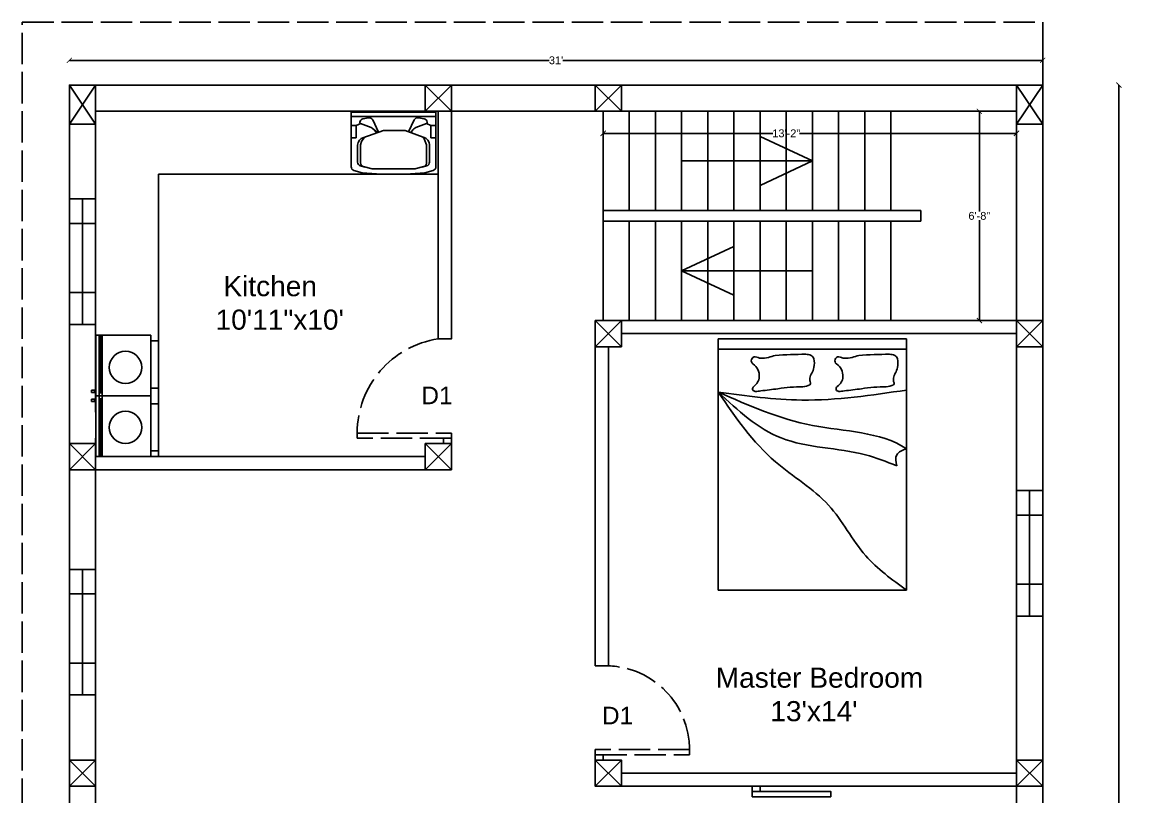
# Model space of a CAD drawing. Header units: inches. Extents: x -19338 to 11623, y -1285 to 3664.
# Drawn here: x 8289.9 to 8715.9, y 2295.4 to 2591.4 of the extents above; entities that cross this region are included whole.
import ezdxf

# ---------------------------------------------------------------- set-up
doc = ezdxf.new("R2010")
doc.units = ezdxf.units.IN
doc.header["$MEASUREMENT"] = 0
doc.linetypes.add('ACAD_ISO02W100', pattern=[15, 12, -3])
doc.layers.get('0').update_dxf_attribs({"color": 18})
for name, color, linetype in [('C', 141, 'Continuous'), ('C1', 10, 'Continuous'), ('D1', 231, 'ACAD_ISO02W100'), ('D2', 31, 'Continuous'), ('W', 70, 'Continuous')]:
    doc.layers.add(name, color=color, linetype=linetype)
doc.layers.add('Dot Line', color=210, linetype='ACAD_ISO02W100', plot=False)
doc.layers.add('Naming', color=50, linetype='Continuous', plot=False)
doc.styles.get("Standard").update_dxf_attribs({"font": 'arial.ttf'})
doc.dimstyles.get("Standard").update_dxf_attribs({"dimtxt": 3, "dimasz": 2, "dimexe": 0.18, "dimexo": 0.0625, "dimgap": 0.09, "dimtad": 0, "dimtih": 1, "dimtoh": 1, "dimdsep": 46, "dimlunit": 3, "dimtxsty": 'Standard', "dimblk": 'ARCHTICK', "dimcen": 0.09, "dimse1": 1, "dimse2": 1, "dimclrd": 2, "dimadec": 0, "dimazin": 0, "dimtfac": 1, "dimtofl": 0, "dimtmove": 0, "dimatfit": 3, "dimfxl": 1, "dimtolj": 1, "dimtzin": 0, "dimarcsym": 0})

# ---------------------------------------------------------------- blocks, each defined once
blk = doc.blocks.new('_ArchTick')
at = {"color": 0, "linetype": 'ByBlock', "const_width": 0.15}
blk.add_lwpolyline([(-0.5, -0.5), (0.5, 0.5)], dxfattribs=at)
blk = doc.blocks.new('*D73')
at = {"color": 2, "lineweight": -2, "transparency": 16777216}
for p, q in [((8511.92, 2548.92), (8576.81, 2548.92)), ((8669.92, 2548.92), (8587.02, 2548.92))]:
    blk.add_line(p, q, dxfattribs=at)
at = {"layer": 'Defpoints', "color": 0, "transparency": 16777216}
for p in [(8511.92, 2557.37), (8669.92, 2557.37), (8511.92, 2548.92)]:
    blk.add_point(p, dxfattribs=at)
at = {"color": 2, "lineweight": -2, "transparency": 16777216, "xscale": 2, "yscale": 2, "zscale": 2, "rotation": 180}
blk.add_blockref('_ArchTick', (8511.92, 2548.92), dxfattribs=at)
at = {"color": 2, "lineweight": -2, "transparency": 16777216, "xscale": 2, "yscale": 2, "zscale": 2}
blk.add_blockref('_ArchTick', (8669.92, 2548.92), dxfattribs=at)
at = {"color": 0, "transparency": 16777216, "insert": (8581.92, 2548.92), "char_height": 3, "attachment_point": 5}
blk.add_mtext('\\A1;13\'-2"', dxfattribs=at)
blk = doc.blocks.new('*D74')
at = {"color": 2, "lineweight": -2, "transparency": 16777216}
for p, q in [((8655.71, 2557.37), (8655.71, 2519)), ((8655.71, 2477.37), (8655.71, 2515.75))]:
    blk.add_line(p, q, dxfattribs=at)
at = {"layer": 'Defpoints', "color": 0, "transparency": 16777216}
for p in [(8511.92, 2557.37), (8511.92, 2477.37), (8655.71, 2477.37)]:
    blk.add_point(p, dxfattribs=at)
at = {"color": 2, "lineweight": -2, "transparency": 16777216, "xscale": 2, "yscale": 2, "zscale": 2}
for p, rotation in [((8655.71, 2557.37), 90), ((8655.71, 2477.37), 270)]:
    blk.add_blockref('_ArchTick', p, dxfattribs=dict(at, rotation=rotation))
at = {"color": 0, "transparency": 16777216, "insert": (8655.71, 2517.37), "char_height": 3, "attachment_point": 5}
blk.add_mtext('\\A1;6\'-8"', dxfattribs=at)
blk = doc.blocks.new('*D75')
at = {"color": 2, "lineweight": -2, "transparency": 16777216}
for p, q in [((8709.07, 2567.37), (8709.07, 2264)), ((8709.07, 1957.37), (8709.07, 2260.75))]:
    blk.add_line(p, q, dxfattribs=at)
at = {"layer": 'Defpoints', "color": 0, "transparency": 16777216}
for p in [(8679.92, 2567.37), (8679.92, 1957.37), (8709.07, 1957.37)]:
    blk.add_point(p, dxfattribs=at)
at = {"color": 2, "lineweight": -2, "transparency": 16777216, "xscale": 2, "yscale": 2, "zscale": 2}
for p, rotation in [((8709.07, 2567.37), 90), ((8709.07, 1957.37), 270)]:
    blk.add_blockref('_ArchTick', p, dxfattribs=dict(at, rotation=rotation))
at = {"color": 0, "transparency": 16777216, "insert": (8709.07, 2262.37), "char_height": 3, "attachment_point": 5}
blk.add_mtext('\\A1;50\'-10"', dxfattribs=at)
blk = doc.blocks.new('A$C214113DD')
for p, q in [((0, 0.41), (0, 0.0482)), ((0, 0.41), (0.5587, 0.41)), ((0, 0.3807), (0.56, 0.3807)), ((0.0777, 0.3654), (0.1156, 0.3722)), ((0.28, 0.3807), (0.0805, 0.3807)), ((0.1219, 0.3725), (0.1156, 0.3722)), ((0.1303, 0.3704), (0.1219, 0.3725)), ((0.1374, 0.3655), (0.1303, 0.3704)), ((0.4275, 0.3693), (0.4209, 0.3637)), ((0.4357, 0.3722), (0.4275, 0.3693)), ((0.4444, 0.3722), (0.4357, 0.3722)), ((0.4823, 0.3654), (0.4444, 0.3722)), ((0.5587, 0.41), (0.5599, 0.0483)), ((0.0029, 0.3204), (0.0329, 0.3204)), ((0.0329, 0.3204), (0.0628, 0.3342)), ((0.0329, 0.3204), (0.0329, 0.2394)), ((0.0587, 0.3493), (0.0572, 0.3427)), ((0.0572, 0.3427), (0.0576, 0.3392)), ((0.0576, 0.3392), (0.0591, 0.3361)), ((0.063, 0.3568), (0.0587, 0.3493)), ((0.0591, 0.3361), (0.0615, 0.3337)), ((0.0615, 0.3337), (0.0625, 0.3331)), ((0.0627, 0.3331), (0.1317, 0.3078)), ((0.0696, 0.3624), (0.063, 0.3568)), ((0.0777, 0.3654), (0.0696, 0.3624)), ((0.1397, 0.304), (0.1317, 0.3078)), ((0.1425, 0.3584), (0.1374, 0.3655)), ((0.174, 0.2749), (0.1397, 0.304)), ((0.1425, 0.3584), (0.1812, 0.2775)), ((0.4175, 0.3584), (0.3797, 0.2794)), ((0.4133, 0.2991), (0.39, 0.2755)), ((0.4133, 0.2991), (0.4071, 0.2928)), ((0.4283, 0.3078), (0.4133, 0.2991)), ((0.4283, 0.3078), (0.4133, 0.2991)), ((0.4209, 0.3637), (0.4175, 0.3584)), ((0.4973, 0.3331), (0.4283, 0.3078)), ((0.4886, 0.3634), (0.4823, 0.3654)), ((0.4957, 0.3583), (0.4886, 0.3634)), ((0.5006, 0.3511), (0.4957, 0.3583)), ((0.5271, 0.3204), (0.4972, 0.3342)), ((0.4975, 0.3331), (0.5002, 0.3352)), ((0.5002, 0.3352), (0.5021, 0.3381)), ((0.5028, 0.3427), (0.5006, 0.3511)), ((0.5021, 0.3381), (0.5028, 0.3415)), ((0.5028, 0.3415), (0.5028, 0.3427)), ((0.5271, 0.3204), (0.5271, 0.2394)), ((0.5571, 0.3204), (0.5271, 0.3204)), ((0.0329, 0.2394), (0.0029, 0.2394)), ((0.0539, 0.2231), (0.0455, 0.2079)), ((0.067, 0.2346), (0.0539, 0.2231)), ((0.0766, 0.2402), (0.067, 0.2346)), ((0.0877, 0.2442), (0.0683, 0.2147)), ((0.213, 0.2888), (0.0766, 0.2402)), ((0.1529, 0.2928), (0.1643, 0.2773)), ((0.3576, 0.2877), (0.213, 0.2888)), ((0.4931, 0.2368), (0.3576, 0.2877)), ((0.4071, 0.2928), (0.3957, 0.2773)), ((0.4816, 0.2325), (0.472, 0.2448)), ((0.498, 0.1938), (0.4816, 0.2325)), ((0.4941, 0.2362), (0.4931, 0.2368)), ((0.507, 0.2246), (0.4941, 0.2362)), ((0.5152, 0.2093), (0.507, 0.2246)), ((0.5271, 0.2394), (0.5571, 0.2394)), ((0.0455, 0.2079), (0.0428, 0.1916)), ((0.0428, 0.1916), (0.0428, 0.1762)), ((0.0428, 0.1762), (0.0428, 0.0781)), ((0.0428, 0.1762), (0.0428, 0.0781)), ((0.0683, 0.2147), (0.0614, 0.1938)), ((0.0614, 0.1938), (0.0614, 0.0734)), ((0.4986, 0.1938), (0.4986, 0.0734)), ((0.5177, 0.192), (0.5152, 0.2093)), ((0.5177, 0.192), (0.5172, 0.1762)), ((0.5172, 0.1762), (0.5172, 0.0781)), ((0.5172, 0.1762), (0.5172, 0.0781)), ((0.0428, 0.0781), (0.0443, 0.0696)), ((0.5162, 0.0713), (0.5172, 0.0781)), ((0.0182, 0.0241), (0.0728, 0.0086)), ((0.0443, 0.0696), (0.0487, 0.062)), ((0.0487, 0.062), (0.0553, 0.0564)), ((0.0553, 0.0564), (0.0617, 0.0538)), ((0.0614, 0.0734), (0.0629, 0.0649)), ((0.0617, 0.0538), (0.09, 0.0465)), ((0.0629, 0.0649), (0.0673, 0.0573)), ((0.0673, 0.0573), (0.0739, 0.0517)), ((0.0728, 0.0086), (0.2006, 0.0001)), ((0.0739, 0.0517), (0.0803, 0.0491)), ((0.0803, 0.0491), (0.1386, 0.0344)), ((0.4214, 0.0344), (0.1357, 0.0344)), ((0.1386, 0.0344), (0.4243, 0.0344)), ((0.2006, 0.0001), (0.2023, 0)), ((0.3577, 0), (0.3594, 0.0001)), ((0.4872, 0.0086), (0.3594, 0.0001)), ((0.4797, 0.0491), (0.4214, 0.0344)), ((0.47, 0.0465), (0.4983, 0.0538)), ((0.4797, 0.0491), (0.4876, 0.0527)), ((0.5418, 0.0241), (0.4872, 0.0086)), ((0.4876, 0.0527), (0.4938, 0.0587)), ((0.4938, 0.0587), (0.4976, 0.0666)), ((0.4976, 0.0666), (0.4986, 0.0734)), ((0.4983, 0.0538), (0.5062, 0.0574)), ((0.5062, 0.0574), (0.5124, 0.0634)), ((0.5124, 0.0634), (0.5162, 0.0713)), ((0.2023, 0), (0.3057, 0)), ((0.3577, 0), (0.2543, 0))]:
    blk.add_line(p, q)
for centre, start, end in [((0.025, 0.0482), 179.86613, 254.10864), ((0.5349, 0.0482), 285.89123, 0.32601)]:
    blk.add_arc(centre, 0.025, start, end)
blk = doc.blocks.new('A$C720672EA')
for p, q in [((732, 854), (702, 854)), ((702, 854), (702, 814)), ((732, 814), (732, 854)), ((818, 854), (818, 814)), ((848, 854), (818, 854)), ((848, 814), (848, 854)), ((0, 97), (0, 797)), ((0, 797), (775, 797)), ((775, 757), (0, 757)), ((775, 717), (0, 717)), ((15, 717), (15, 757)), ((735, 747), (15, 747)), ((735, 737), (15, 737)), ((735, 727), (15, 727)), ((702, 814), (732, 814)), ((712, 814), (712, 797)), ((722, 797), (722, 814)), ((735, 717), (735, 757)), ((775, 797), (775, 97)), ((1551, 797), (775, 797)), ((775, 797), (775, 97)), ((775, 757), (1551, 757)), ((775, 717), (1551, 717)), ((815, 717), (815, 757)), ((815, 747), (1535, 747)), ((815, 737), (1535, 737)), ((815, 727), (1535, 727)), ((818, 814), (848, 814)), ((828, 814), (828, 797)), ((838, 797), (838, 814)), ((1535, 717), (1535, 757)), ((1551, 97), (1551, 797)), ((775, 97), (775, 600)), ((775, 97), (775, 600)), ((775, 97), (0, 97)), ((75, 0), (75, 97)), ((675, 0), (75, 0)), ((675, 0), (675, 97)), ((775, 97), (1551, 97)), ((875, 0), (875, 97)), ((875, 0), (1475, 0)), ((1475, 0), (1475, 97))]:
    blk.add_line(p, q)
blk = doc.blocks.new('*D76')
at = {"color": 2, "lineweight": -2, "transparency": 16777216}
for p, q in [((8307.92, 2576.83), (8491.28, 2576.83)), ((8679.92, 2576.83), (8496.55, 2576.83))]:
    blk.add_line(p, q, dxfattribs=at)
at = {"layer": 'Defpoints', "color": 0, "transparency": 16777216}
for p in [(8679.92, 2576.83), (8307.92, 2567.37), (8679.92, 2567.37)]:
    blk.add_point(p, dxfattribs=at)
at = {"color": 2, "lineweight": -2, "transparency": 16777216, "xscale": 2, "yscale": 2, "zscale": 2, "rotation": 180}
blk.add_blockref('_ArchTick', (8307.92, 2576.83), dxfattribs=at)
at = {"color": 2, "lineweight": -2, "transparency": 16777216, "xscale": 2, "yscale": 2, "zscale": 2}
blk.add_blockref('_ArchTick', (8679.92, 2576.83), dxfattribs=at)
at = {"color": 0, "transparency": 16777216, "insert": (8493.92, 2576.83), "char_height": 3, "attachment_point": 5}
blk.add_mtext("\\A1;31'", dxfattribs=at)

msp = doc.modelspace()

# ---------------------------------------------------------------- linework, layer by layer
for p, q in [((8679.916, 2591.375), (8679.916, 1957.375)), ((8307.916, 2567.375), (8679.916, 2567.375)), ((8307.916, 2080.375), (8307.916, 2567.375)), ((8443.916, 2557.375), (8317.916, 2557.375)), ((8317.916, 2442.375), (8317.916, 2557.375)), ((8508.916, 2557.375), (8453.916, 2557.375)), ((8453.916, 2557.375), (8453.916, 2482.375)), ((8513.916, 2557.375), (8508.916, 2557.375)), ((8511.916, 2557.375), (8511.916, 2477.375)), ((8513.916, 2557.375), (8669.916, 2557.375)), ((8521.916, 2557.375), (8521.916, 2519.375)), ((8531.916, 2557.375), (8531.916, 2519.375)), ((8541.916, 2557.375), (8541.916, 2519.375)), ((8551.916, 2557.375), (8551.916, 2519.375)), ((8561.916, 2557.375), (8561.916, 2519.375)), ((8571.916, 2557.375), (8571.916, 2519.375)), ((8581.916, 2557.375), (8581.916, 2519.375)), ((8591.916, 2557.375), (8591.916, 2519.375)), ((8601.916, 2557.375), (8601.916, 2519.375)), ((8611.916, 2557.375), (8611.916, 2519.375)), ((8621.916, 2557.375), (8621.916, 2519.375)), ((8669.916, 2557.375), (8669.916, 2477.375)), ((8591.916, 2538.375), (8571.916, 2547.726)), ((8541.916, 2538.375), (8591.916, 2538.375)), ((8591.916, 2538.375), (8571.916, 2529.024)), ((8448.916, 2533.375), (8341.916, 2533.375)), ((8341.916, 2425.375), (8341.916, 2533.375)), ((8511.916, 2519.375), (8633.318, 2519.375)), ((8633.318, 2519.375), (8633.318, 2515.375)), ((8511.916, 2515.375), (8633.318, 2515.375)), ((8521.916, 2515.375), (8521.916, 2477.375)), ((8531.916, 2515.375), (8531.916, 2477.375)), ((8541.916, 2515.375), (8541.916, 2477.375)), ((8551.916, 2515.375), (8551.916, 2477.375)), ((8561.916, 2515.375), (8561.916, 2477.375)), ((8571.916, 2515.375), (8571.916, 2477.375)), ((8581.916, 2515.375), (8581.916, 2477.375)), ((8591.916, 2515.375), (8591.916, 2477.375)), ((8601.916, 2515.375), (8601.916, 2477.375)), ((8611.916, 2515.375), (8611.916, 2477.375)), ((8621.916, 2515.375), (8621.916, 2477.375)), ((8541.916, 2496.375), (8561.916, 2505.726)), ((8591.916, 2496.375), (8541.916, 2496.375)), ((8541.916, 2496.375), (8561.916, 2487.024)), ((8508.916, 2477.375), (8669.916, 2477.375)), ((8508.916, 2345.375), (8508.916, 2477.375)), ((8518.916, 2472.375), (8669.916, 2472.375)), ((8669.916, 2304.375), (8669.916, 2472.375)), ((8513.916, 2467.375), (8513.916, 2345.375)), ((8627.916, 2470.375), (8555.916, 2470.375)), ((8555.916, 2374.375), (8555.916, 2470.375)), ((8627.916, 2466.375), (8555.916, 2466.375)), ((8627.916, 2374.375), (8627.916, 2470.375)), ((8317.916, 2090.375), (8317.916, 2432.375)), ((8317.916, 2425.375), (8443.916, 2425.375)), ((8317.916, 2420.375), (8453.916, 2420.375)), ((8627.916, 2374.375), (8555.916, 2374.375)), ((8513.916, 2345.375), (8508.916, 2345.375)), ((8508.916, 2299.375), (8508.916, 2308.375)), ((8518.916, 2304.375), (8669.916, 2304.375)), ((8508.916, 2299.375), (8568.916, 2299.375)), ((8568.916, 2299.375), (8568.916, 2295.375)), ((8571.916, 2299.375), (8669.916, 2299.375)), ((8669.916, 2299.375), (8669.916, 2239.375))]:
    msp.add_line(p, q)
msp.add_lwpolyline([(8448.916, 2557.375), (8448.916, 2471.157), (8448.916, 2470.375), (8453.916, 2470.375), (8453.916, 2482.375)])
for centre in [(8329.363, 2459.468), (8329.363, 2436.536)]:
    msp.add_circle(centre, 6.195)
for centre, radius, start, end in [((8570.008, 2462.037), 1.478, 87.362, 236.04061), ((8569.954, 2460.863), 2.652, 63.84839, 87.362), ((8572.47, 2480.681), 17.68, 268.84065, 278.54567), ((8580.865, 2449.481), 14.879, 102.23575, 112.8076), ((8589.373, 2317.217), 147.267, 90, 94.54158), ((8589.373, 2459.562), 4.922, 64.96616, 90), ((8590.678, 2462.357), 1.837, 12.52881, 64.96616), ((8584.993, 2461.094), 7.661, 347.53915, 12.52881), ((8601.95, 2462.037), 1.478, 87.362, 236.04061), ((8601.896, 2460.863), 2.652, 63.84839, 87.362), ((8604.412, 2480.681), 17.68, 268.84065, 278.54567), ((8612.807, 2449.481), 14.879, 102.23575, 112.8076), ((8621.314, 2317.217), 147.267, 90, 94.54158), ((8621.314, 2459.562), 4.922, 64.96616, 90), ((8622.62, 2462.357), 1.837, 12.52881, 64.96616), ((8616.934, 2461.094), 7.661, 347.53915, 12.52881), ((8566.104, 2456.24), 5.511, 356.2261, 56.04061), ((8584.954, 2461.102), 7.701, 330.4741, 347.53915), ((8598.046, 2456.24), 5.511, 356.2261, 56.04061), ((8616.896, 2461.102), 7.701, 330.4741, 347.53915), ((8566.707, 2456.2), 4.907, 304.24524, 356.2261), ((8593.728, 2454.847), 2.83, 169.38211, 205.92225), ((8597.122, 2454.211), 6.283, 150.4741, 169.38211), ((8590.638, 2453.345), 0.606, 300.63035, 25.92225), ((8598.648, 2456.2), 4.907, 304.24524, 356.2261), ((8625.67, 2454.847), 2.83, 169.38211, 205.92225), ((8629.064, 2454.211), 6.283, 150.4741, 169.38211), ((8622.579, 2453.345), 0.606, 300.63035, 25.92225), ((8570.044, 2451.3), 1.022, 124.24524, 271.84219), ((8569.472, 2469.063), 18.794, 271.84219, 278.25806), ((8598.836, 2266.742), 185.647, 96.21764, 98.25806), ((8588.27, 2392.498), 59.567, 90.08362, 99.21584), ((8588.178, 2457.5), 5.435, 270.05366, 300.63035), ((8601.985, 2451.3), 1.022, 124.24524, 271.84219), ((8601.413, 2469.063), 18.794, 271.84219, 278.25806), ((8630.778, 2266.742), 185.647, 96.21764, 98.25806), ((8620.211, 2392.498), 59.567, 90.08362, 99.21584), ((8620.119, 2457.5), 5.435, 270.05366, 300.63035)]:
    msp.add_arc(centre, radius, start, end)
for points in [[(8571.123, 2463.244), (8571.671, 2462.996), (8572.113, 2463.004)], [(8603.065, 2463.244), (8603.613, 2462.996), (8604.054, 2463.004)], [(8555.916, 2450.023), (8587.88, 2446.976), (8627.916, 2450.807)], [(8555.916, 2450.023), (8577.802, 2423.359), (8598.1, 2406.794), (8612.276, 2387.494), (8627.916, 2374.375)], [(8555.916, 2450.023), (8579.934, 2432.496), (8612.162, 2426.056), (8624.128, 2421.865)], [(8627.916, 2428.375), (8624.123, 2426.075), (8624.128, 2421.865)]]:
    msp.add_spline(points, degree=3)
msp.add_open_spline([(8555.916, 2450.023), (8567.586, 2444.882), (8590.541, 2434.769), (8617.652, 2435.046), (8627.916, 2428.375)], degree=3, knots=[0, 0, 0, 0, 38.2650441, 75.2709785, 75.2709785, 75.2709785, 75.2709785])
at = {"layer": 'C'}
for p, q in [((8317.916, 2567.375), (8307.916, 2552.375)), ((8307.916, 2567.375), (8317.916, 2552.375)), ((8679.916, 2567.375), (8669.916, 2552.375)), ((8669.916, 2567.375), (8679.916, 2552.375))]:
    msp.add_line(p, q, dxfattribs=at)
for points in [[(8307.916, 2552.375), (8317.916, 2552.375), (8317.916, 2567.375), (8307.916, 2567.375)], [(8669.916, 2552.375), (8679.916, 2552.375), (8679.916, 2567.375), (8669.916, 2567.375)]]:
    msp.add_lwpolyline(points, close=True, dxfattribs=at)
at = {"layer": 'C1'}
for p, q in [((8443.916, 2567.375), (8453.916, 2557.375)), ((8453.916, 2567.375), (8443.916, 2557.375)), ((8508.916, 2567.375), (8518.916, 2557.375)), ((8518.916, 2567.375), (8508.916, 2557.375)), ((8508.916, 2477.375), (8518.916, 2467.375)), ((8518.916, 2477.375), (8508.916, 2467.375)), ((8669.916, 2477.375), (8679.916, 2467.375)), ((8679.916, 2477.375), (8669.916, 2467.375)), ((8307.916, 2430.375), (8317.916, 2420.375)), ((8317.916, 2430.375), (8307.916, 2420.375)), ((8443.916, 2430.375), (8453.916, 2420.375)), ((8453.916, 2430.375), (8443.916, 2420.375)), ((8307.916, 2309.375), (8317.916, 2299.375)), ((8317.916, 2309.375), (8307.916, 2299.375)), ((8508.916, 2309.375), (8518.916, 2299.375)), ((8518.916, 2309.375), (8508.916, 2299.375)), ((8669.916, 2309.375), (8679.916, 2299.375)), ((8679.916, 2309.375), (8669.916, 2299.375))]:
    msp.add_line(p, q, dxfattribs=at)
for points in [[(8453.916, 2557.375), (8443.916, 2557.375), (8443.916, 2567.375), (8453.916, 2567.375)], [(8518.916, 2557.375), (8508.916, 2557.375), (8508.916, 2567.375), (8518.916, 2567.375)], [(8518.916, 2467.375), (8508.916, 2467.375), (8508.916, 2477.375), (8518.916, 2477.375)], [(8679.916, 2467.375), (8669.916, 2467.375), (8669.916, 2477.375), (8679.916, 2477.375)], [(8317.916, 2420.375), (8307.916, 2420.375), (8307.916, 2430.375), (8317.916, 2430.375)], [(8453.916, 2420.375), (8443.916, 2420.375), (8443.916, 2430.375), (8453.916, 2430.375)], [(8317.916, 2299.375), (8307.916, 2299.375), (8307.916, 2309.375), (8317.916, 2309.375)], [(8518.916, 2299.375), (8508.916, 2299.375), (8508.916, 2309.375), (8518.916, 2309.375)], [(8679.916, 2299.375), (8669.916, 2299.375), (8669.916, 2309.375), (8679.916, 2309.375)]]:
    msp.add_lwpolyline(points, close=True, dxfattribs=at)
at = {"layer": 'D1'}
for points in [[(8417.916, 2432.375), (8417.916, 2434.375), (8453.916, 2434.375), (8453.916, 2432.375)], [(8544.916, 2311.375), (8544.916, 2313.375), (8508.916, 2313.375), (8508.916, 2311.375)]]:
    msp.add_lwpolyline(points, close=True, dxfattribs=at)
for points in [[(8453.916, 2432.375), (8453.916, 2430.375), (8450.916, 2430.375), (8450.916, 2432.375)], [(8508.916, 2311.375), (8508.916, 2309.375), (8511.916, 2309.375), (8511.916, 2311.375)]]:
    msp.add_lwpolyline(points, dxfattribs=at)
for centre, radius, start, end in [((8454.319, 2434.375), 36.403, 98.53579, 180), ((8512.9, 2313.375), 32.016, 0, 88.18124)]:
    msp.add_arc(centre, radius, start, end, dxfattribs=at)
at = {"layer": 'D2'}
msp.add_lwpolyline([(8568.916, 2297.375), (8568.916, 2299.375), (8571.916, 2299.375), (8571.916, 2297.375)], dxfattribs=at)
msp.add_lwpolyline([(8568.916, 2295.375), (8568.916, 2297.375), (8598.916, 2297.375), (8598.916, 2295.375)], close=True, dxfattribs=at)
at = {"layer": 'Dot Line'}
msp.add_lwpolyline([(8679.916, 1957.375), (8679.916, 1915.375), (8289.916, 1915.375), (8289.916, 2591.375), (8679.916, 2591.375)], dxfattribs=at)
at = {"layer": 'W'}
for p, q in [((8312.916, 2523.875), (8312.916, 2475.875)), ((8307.916, 2514.521), (8317.916, 2514.521)), ((8307.916, 2488.059), (8317.916, 2488.059)), ((8674.916, 2412.375), (8674.916, 2364.375)), ((8669.916, 2403.021), (8679.916, 2403.021)), ((8312.916, 2382.255), (8312.916, 2334.255)), ((8307.916, 2372.902), (8317.916, 2372.902)), ((8669.916, 2376.559), (8679.916, 2376.559)), ((8307.916, 2346.44), (8317.916, 2346.44))]:
    msp.add_line(p, q, dxfattribs=at)
for points in [[(8307.916, 2475.875), (8307.916, 2523.875), (8317.916, 2523.875), (8317.916, 2475.875)], [(8669.916, 2364.375), (8669.916, 2412.375), (8679.916, 2412.375), (8679.916, 2364.375)], [(8307.916, 2334.255), (8307.916, 2382.255), (8317.916, 2382.255), (8317.916, 2334.255)]]:
    msp.add_lwpolyline(points, close=True, dxfattribs=at)

# ---------------------------------------------------------------- block references
at = {"xscale": 57.80781319635845, "yscale": 57.80781319635845, "zscale": 57.80781319635845}
msp.add_blockref('A$C214113DD', (8415.622, 2533.375), dxfattribs=at)
at = {"xscale": 0.02995619440645002, "yscale": 0.02995619440645002, "zscale": 0.02995619440645002, "rotation": 90}
msp.add_blockref('A$C720672EA', (8341.916, 2425.375), dxfattribs=at)

# ---------------------------------------------------------------- texts
at = {"layer": 'D1', "char_height": 6.72, "attachment_point": 1}
for insert in [(8442.412, 2452.121), (8511.439, 2329.76)]:
    msp.add_mtext_dynamic_manual_height_columns('D1', width=2233.69028, gutter_width=33.6, heights=[0], dxfattribs=dict(at, insert=insert))
at = {"layer": 'Naming', "char_height": 7.68, "attachment_point": 1}
for s, width, gutter_width, insert in [(' Kitchen\\P10\'11"x10\'', 3190.98612, 48, (8363.787, 2494.36)), ("Master Bedroom\\P       13'x14'", 3988.73265, 60, (8554.963, 2344.722))]:
    msp.add_mtext_dynamic_manual_height_columns(s, width=width, gutter_width=gutter_width, heights=[0], dxfattribs=dict(at, insert=insert))

# ---------------------------------------------------------------- dimensions: what is measured, and where the dimension line sits
dim = msp.add_linear_dim(base=(8679.916, 2576.832), p1=(8307.916, 2567.375), p2=(8679.916, 2567.375), dimstyle='Standard')
dim.commit()
dim.dimension.update_dxf_attribs({"geometry": '*D76', "text_midpoint": (8493.916, 2576.832)})
dim = msp.add_linear_dim(base=(8709.066, 1957.375), p1=(8679.916, 2567.375), p2=(8679.916, 1957.375), angle=90, dimstyle='Standard')
dim.commit()
dim.dimension.update_dxf_attribs({"geometry": '*D75', "text_midpoint": (8709.066, 2262.375)})
dim = msp.add_linear_dim(base=(8511.916, 2548.917), p1=(8669.916, 2557.375), p2=(8511.916, 2557.375), dimstyle='Standard')
dim.commit()
dim.dimension.update_dxf_attribs({"geometry": '*D73', "text_midpoint": (8581.916, 2548.917), "dimtype": 160})
dim = msp.add_linear_dim(base=(8655.706, 2477.375), p1=(8511.916, 2557.375), p2=(8511.916, 2477.375), angle=90, dimstyle='Standard')
dim.commit()
dim.dimension.update_dxf_attribs({"geometry": '*D74', "text_midpoint": (8655.706, 2517.375), "dimtype": 160})

doc.saveas('drawing.dxf')
